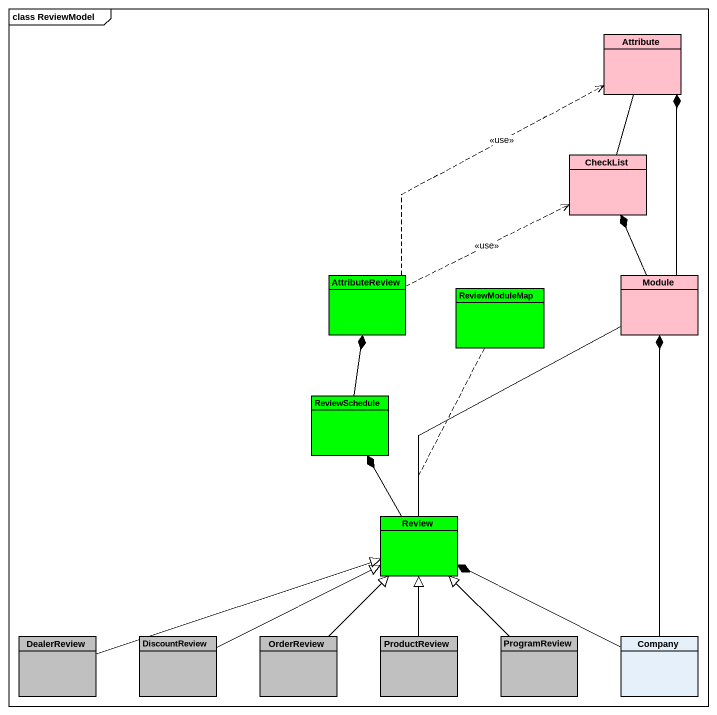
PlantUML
@startuml
mainframe class ReviewModel
hide circle
hide empty members
class Attribute #FFC0CB
class CheckList #FFC0CB
class AttributeReview #00FF00
class ReviewModuleMap #00FF00
class Module #FFC0CB
class ReviewSchedule #00FF00
class Review #00FF00
class DealerReview #C0C0C0
class DiscountReview #C0C0C0
class OrderReview #C0C0C0
class ProductReview #C0C0C0
class ProgramReview #C0C0C0
class Company
CheckList -up- Attribute
AttributeReview .up.> Attribute : <<use>>
AttributeReview .right.> CheckList : <<use>>
Module -up-* Attribute
Module -up-* CheckList
ReviewSchedule -up-* AttributeReview
Review -up- Module
(Review, Module) .. ReviewModuleMap
Review -up-* ReviewSchedule
DealerReview -right-|> Review
DiscountReview -right-|> Review
OrderReview -up-|> Review
ProductReview -up-|> Review
ProgramReview -up-|> Review
Company -up-* Module
Company -left-* Review
@enduml
